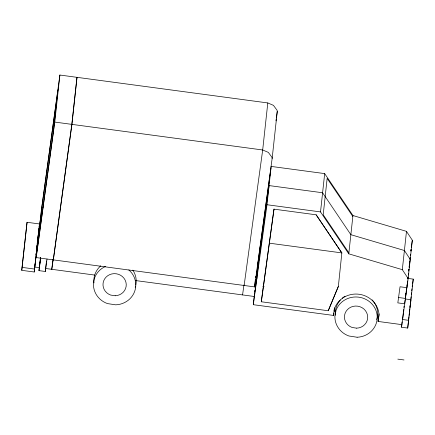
<?xml version="1.0" encoding="UTF-8"?>
<svg xmlns="http://www.w3.org/2000/svg" width="435" height="435" viewBox="0 0 435 435"><rect width="100%" height="100%" fill="white"/><g stroke="black" fill="none" stroke-linecap="round" stroke-linejoin="round"><path stroke-width="0.65" d="M341.85 252.909L338.365 286.333L328.213 310.748L261.261 301.765L273.947 209.143L316.185 214.814L341.85 252.909L269.363 243.181M21.75 270.325L27.052 222.29L39.514 223.96L34.615 269.064L34.213 272L21.75 270.325L27.052 222.29M35.594 258.412L35.741 257.09M35.953 255.106L36.17 253.116M36.312 251.794L36.6 249.146M36.747 247.825L37.035 245.177M37.176 243.85L37.464 241.202M37.606 239.881L40.314 219.86M34.213 272L35.115 263.708M35.686 258.417L35.833 257.09M36.045 255.106L36.263 253.121M36.409 251.8L38.552 232.04M38.764 230.115L38.971 228.185M36.214 257.58L41.325 210.54L59.889 75.037L267.797 102.943L273.436 105.346L277.117 110.332L277.253 111.463L272.147 158.503L254.557 286.882L36.214 257.58L54.777 122.077L59.889 75.037M41.814 207.571L37.339 248.793L53.483 130.924L57.958 89.702L41.814 207.571L43.081 207.74M47.013 259.026L45.305 271.478L38.96 270.63L40.504 257.438M39.373 267.449L40.58 257.852M40.428 259.777L40.634 257.857M45.305 271.478L46.164 263.545M76.951 77.332L71.84 124.366L53.282 259.869M77.028 77.338L71.916 124.377L53.353 259.88M267.797 102.943L262.686 149.983L244.127 285.48M254.557 286.882L255.35 279.607M255.709 276.296L255.562 277.622L256.851 277.796L254.29 296.491L135.725 280.58M378.075 321.47L379.081 315A22.935 21.788 6.2 0 0 359.538 294.316A22.935 21.788 6.2 0 0 334.602 308.279L333.482 315.429L253.3 304.696L254.236 296.11M254.377 294.789L254.524 293.467M254.736 291.488L254.883 290.167M255.095 288.182L255.242 286.866M256.242 277.617L258.455 259.157M256.454 281.684L260.619 243.372M253.3 304.696L266.998 204.733L271.157 166.42L324.679 173.603L352.943 215.532L406.486 231.36L412.315 240.218L408.155 278.53L401.521 327.229L407.715 328.061L413.25 279.123L407.677 278.378M408.155 278.53L402.321 269.667L348.778 253.839L320.519 211.916L324.679 173.603M333.482 315.429L333.754 312.939M348.778 253.839L352.943 215.532M379.054 313.863L378.08 321.443L401.837 324.63M402.321 269.667L406.486 231.36M401.521 327.229L402.103 321.911M403.31 312.776L402.582 319.513L408.775 320.345M403.457 311.455L403.669 309.475M403.887 307.491L404.028 306.169M405.099 300.058L404.691 303.804L397.824 302.88L400.031 286.763L406.899 287.687L407.633 280.939M405.235 298.807L405.371 297.562M405.648 294.979L405.79 293.685M407.845 278.982L408.057 277.019M408.269 275.061L408.481 273.104M408.693 271.141L408.911 269.183M409.123 267.226L409.335 265.268M409.547 263.305L409.759 261.348M409.971 259.39L410.183 257.428M410.401 255.47L410.542 254.165M410.863 251.174L411.059 249.375L410.874 250.718M407.715 328.061L408.508 320.747M408.655 319.415L408.943 316.756M409.09 315.429L409.378 312.77M409.52 311.438L409.808 308.779M410.172 305.457L409.955 307.447L411.01 299.737L405.436 298.986M410.39 303.461L410.678 300.803M410.896 298.807L411.108 296.811M411.325 294.816L411.543 292.826M411.76 290.83L411.978 288.835M39.112 226.901L39.514 223.96M37.22 248.32L34.659 267.019L39.275 267.634M38.96 270.63L40.667 258.172M46.311 262.218L46.491 260.908M51.727 269.308L53.097 259.293M51.798 269.319L53.173 259.298M242.572 294.919L243.943 284.903M275.964 120.876L276.241 118.858M276.426 117.515L277.253 111.463M258.635 257.841L258.907 255.867M259.086 254.551L270.516 171.107M270.7 169.77L270.885 168.432M257.379 268.031L259.94 249.337M256.465 277.65L269.075 185.576L322.601 192.759L350.86 234.688L404.403 250.511L410.232 259.374L409.161 267.22M261.337 301.776L274.023 209.153M411.331 247.412L412.315 240.218M408.704 270.548L408.889 269.205M412.195 286.839L412.456 284.914M412.636 283.625L413.25 279.123M405.627 295.729L405.969 293.282L405.425 298.432L398.558 297.507M406.051 292.673L406.779 287.459M406.964 286.154L407.329 283.549M334.466 307.822L333.955 311.074L335.95 311.368M328.256 310.753L338.403 286.339M54.777 122.077L262.686 149.983L268.324 152.38L272.011 157.372L272.147 158.503M266.998 204.733L320.519 211.916M262.778 286.534L264.121 286.714M45.207 268.433L94.732 275.078M22.152 267.389L34.615 269.064M377.221 316.908L378.553 317.088M397.824 359.131L404.012 359.962M352.834 216.499L327.153 178.399L323.205 214.77L348.886 252.871M316.131 214.803L341.812 252.904M128.836 269.928A21.19 20.13 6.2 0 1 134.562 291.695A21.19 20.13 6.2 0 1 115.666 304.832L107.494 303.597A21.19 20.13 6.2 0 1 93.471 285.485A21.19 20.13 6.2 0 1 105.558 266.41M135.579 285.974A21.19 20.13 6.2 0 1 135.198 287.231M94.003 282.924A21.19 20.13 6.2 0 1 100.795 265.801M132.838 270.135A21.19 20.13 6.2 0 1 135.872 284.675M335.445 315.326A21.19 20.13 6.2 0 1 340.339 300.058M342.242 298.203A21.19 20.13 6.2 0 1 345.015 296.208M372.153 299.878A21.19 20.13 6.2 0 1 376.645 319.633M356.64 328.164L352.154 327.49A11.636 11.054 6.2 0 1 347.445 309.595A11.636 11.054 6.2 0 1 366.58 312.488A11.636 11.054 6.2 0 1 356.64 328.164M115.199 295.762L110.707 295.082A11.636 11.054 6.2 0 1 105.999 277.193A11.636 11.054 6.2 0 1 125.133 280.086A11.636 11.054 6.2 0 1 115.199 295.762M357.113 337.239L348.941 335.999A21.19 20.13 6.2 0 1 340.371 303.429A21.19 20.13 6.2 0 1 375.204 308.692A21.19 20.13 6.2 0 1 357.113 337.239"/></g></svg>
